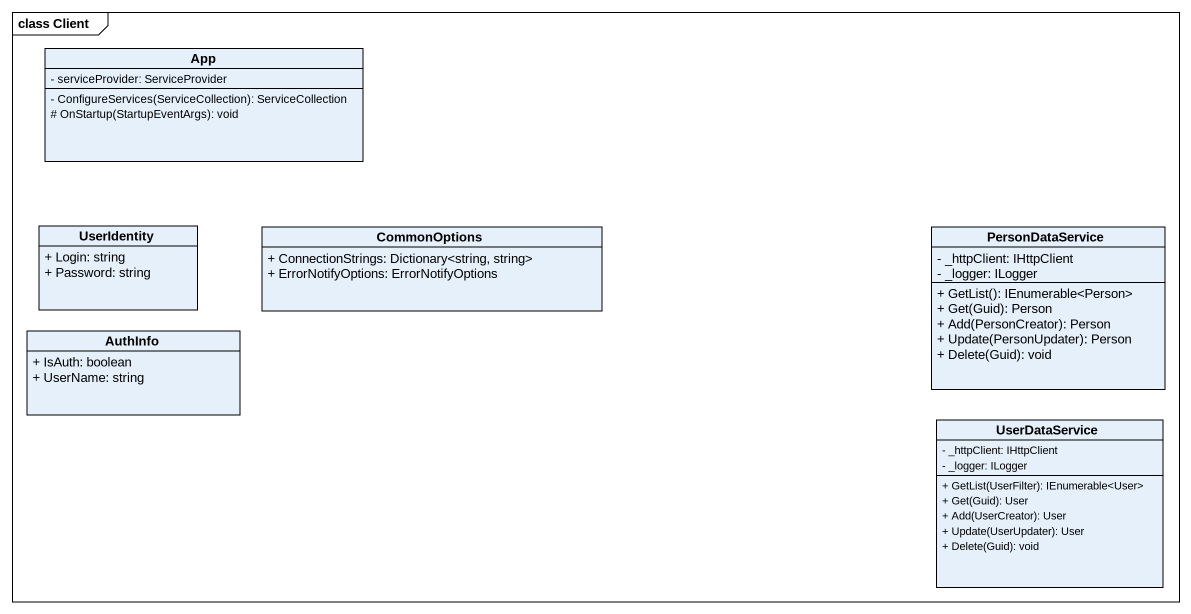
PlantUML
@startuml
mainframe class Client
hide circle
hide empty members
skinparam classAttributeIconSize 0
class App {
  - serviceProvider: ServiceProvider
  - ConfigureServices(ServiceCollection): ServiceCollection
  # OnStartup(StartupEventArgs): void
}
class UserIdentity {
  + Login: string
  + Password: string
}
class CommonOptions {
  + ConnectionStrings: Dictionary<string, string>
  + ErrorNotifyOptions: ErrorNotifyOptions
}
class PersonDataService {
  - _httpClient: IHttpClient
  - _logger: ILogger
  + GetList(): IEnumerable<Person>
  + Get(Guid): Person
  + Add(PersonCreator): Person
  + Update(PersonUpdater): Person
  + Delete(Guid): void
}
class AuthInfo {
  + IsAuth: boolean
  + UserName: string
}
class UserDataService {
  - _httpClient: IHttpClient
  - _logger: ILogger
  + GetList(UserFilter): IEnumerable<User>
  + Get(Guid): User
  + Add(UserCreator): User
  + Update(UserUpdater): User
  + Delete(Guid): void
}
@enduml
